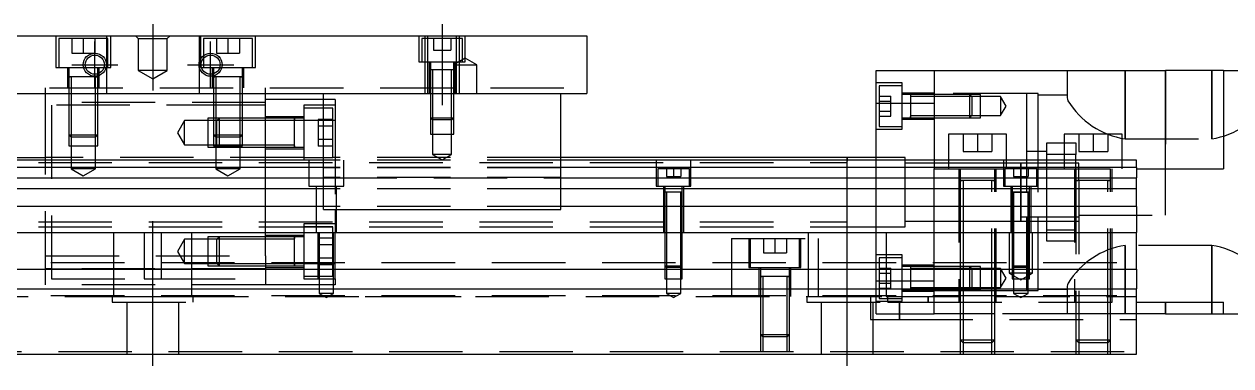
# Model space of a CAD drawing. Extents: x -15 to 549, y -265 to 77.
# Drawn here: x 147.8 to 356.3, y -223.6 to -164.6 of the extents above; entities that cross this region are included whole.
import ezdxf

# ---------------------------------------------------------------- set-up
doc = ezdxf.new("R2010")
doc.units = 0
doc.linetypes.add('CENTER', pattern=[50.8, 31.75, -6.35, 6.35, -6.35])
doc.linetypes.add('DASHED', pattern=[19.05, 12.7, -6.35])
doc.layers.get('0').update_dxf_attribs({"linetype": 'CONTINUOUS'})
doc.layers.add('CENTER', color=1, linetype='CENTER')

msp = doc.modelspace()

# ---------------------------------------------------------------- linework, layer by layer
at = {"color": 7, "linetype": 'CONTINUOUS'}
for p, q in [((95, -166.61), (245, -166.61)), ((245, -166.61), (245, -176.61)), ((222.000006, -172.51), (217.999994, -172.51)), ((222.000006, -172.51), (217.999994, -172.51)), ((295, -178.28029), (295, -172.61)), ((295, -172.61), (305, -172.61)), ((305, -172.61), (345, -172.61)), ((305, -172.61), (305, -188.11)), ((345, -189.61), (345, -172.61)), ((355, -172.61), (345, -172.61)), ((355, -172.61), (355, -189.61)), ((355, -172.61), (369, -172.61)), ((95, -176.61), (245, -176.61)), ((151.5, -188.11), (151.5, -176.61)), ((189.5, -188.11), (189.5, -176.61)), ((199.5, -196.61), (199.5, -176.61)), ((240.5, -196.61), (240.5, -176.61)), ((199.5, -177.61), (189.5, -177.61)), ((295, -188.11), (295, -178.28029)), ((295, -178.28029), (305, -178.28029)), ((317.5, -183.61), (307.5, -183.61)), ((307.5, -183.61), (307.5, -188.11)), ((317.5, -188.11), (317.5, -183.61)), ((337.5, -183.61), (327.5, -183.61)), ((327.5, -183.61), (327.5, -188.11)), ((337.5, -188.11), (337.5, -183.61)), ((140.5, -187.61), (151.5, -187.61)), ((290.005, -187.61), (240.5, -187.61)), ((295, -187.61), (289.995, -187.61)), ((290, -193.61), (290, -187.609994)), ((290, -199.610006), (290, -187.609994)), ((290, -188.108756), (290, -187.61)), ((199.5, -188.11), (140.5, -188.11)), ((199.5, -189.362272), (140.5, -189.362272)), ((340, -188.11), (240.5, -188.11)), ((340, -189.362272), (240.5, -189.362272)), ((290, -198.735), (290, -188.485)), ((320, -193.61), (320, -188.609994)), ((320, -198.610006), (320, -188.609994)), ((320, -189.36), (320, -189.61)), ((321, -189.36), (320, -189.36)), ((324.5, -189.36), (321, -189.36)), ((327.5, -189.36), (324.5, -189.36)), ((329.5, -189.36), (327.5, -189.36)), ((340, -189.362272), (340, -188.11)), ((340, -189.362272), (340, -191.13668)), ((340, -189.61), (355, -189.61)), ((140.5, -191.13668), (199.5, -191.13668)), ((240.5, -191.13668), (340, -191.13668)), ((320, -190.91), (320, -192.61)), ((340, -193.033076), (340, -191.13668)), ((199.5, -193.033076), (140.5, -193.033076)), ((340, -193.033076), (240.5, -193.033076)), ((340, -196.087372), (340, -193.033076)), ((199.5, -196.087372), (140.5, -196.087372)), ((199.5, -196.61), (240.5, -196.61)), ((340, -196.087372), (240.5, -196.087372)), ((320, -197.86), (330, -197.86)), ((340, -196.087372), (340, -200.61)), ((290, -199.610006), (290, -198.735)), ((0, -200.61), (340, -200.61)), ((340, -206.91), (340, -200.61)), ((0, -206.91), (340, -206.91)), ((340, -206.91), (340, -210.31)), ((0, -210.31), (340, -210.31)), ((340, -221.61), (340, -210.31)), ((340, -212.61), (355, -212.61)), ((345, -214.61), (345, -212.61)), ((355, -214.61), (355, -212.61)), ((345, -214.61), (340, -214.61)), ((345, -214.61), (355, -214.61)), ((355, -214.61), (369, -214.61)), ((0, -221.61), (340, -221.61))]:
    msp.add_line(p, q, dxfattribs=at)
at = {"color": 3, "linetype": 'DASHED'}
for p, q in [((153.25, -166.61), (153.25, -172.11)), ((162, -166.61), (162, -176.61)), ((162.75, -172.11), (162.75, -166.61)), ((167.5, -167.11), (167, -166.61)), ((172.5, -167.11), (173, -166.61)), ((178, -166.61), (178, -176.61)), ((178.25, -166.61), (178.25, -172.11)), ((187.75, -172.11), (187.75, -166.61)), ((216, -166.61), (216, -171.11)), ((217.000006, -166.61), (217.000006, -167.11)), ((217.5, -166.61), (217.5, -176.61)), ((222.5, -176.61), (222.5, -166.61)), ((222.999994, -167.11), (222.999994, -166.61)), ((224, -171.11), (224, -166.61)), ((162.25, -167.11), (153.75, -167.11)), ((153.75, -167.11), (153.75, -172.11)), ((156, -167.11), (156, -169.61)), ((158, -167.11), (158, -169.61)), ((160, -167.11), (160, -169.61)), ((162.25, -172.11), (162.25, -167.11)), ((167.5, -167.11), (167.5, -172.61)), ((167.5, -167.11), (172.5, -167.11)), ((172.5, -172.61), (172.5, -167.11)), ((187.25, -167.11), (178.75, -167.11)), ((178.75, -167.11), (178.75, -170.04875)), ((181, -167.11), (181, -169.61)), ((183, -167.11), (183, -169.61)), ((185, -167.11), (185, -169.61)), ((187.25, -172.11), (187.25, -167.11)), ((223.5, -167.11), (216.5, -167.11)), ((216.5, -167.11), (216.5, -171.11)), ((217.000006, -167.11), (217.000006, -171.11)), ((218.5, -167.11), (218.5, -169.11)), ((220, -167.11), (220, -169.11)), ((221.5, -167.11), (221.5, -169.11)), ((222.999994, -171.11), (222.999994, -167.11)), ((223.5, -171.11), (223.5, -167.11)), ((156, -169.61), (158, -169.61)), ((158, -169.61), (160, -169.61)), ((178.75, -170.04875), (178.75, -170.532968)), ((178.75, -170.532968), (178.75, -172.11)), ((181, -169.61), (183, -169.61)), ((183, -169.61), (185, -169.61)), ((218.5, -169.11), (220, -169.11)), ((220, -169.11), (221.5, -169.11)), ((224, -170.4553), (222, -171.61)), ((226, -171.61), (224, -170.4553)), ((153.25, -172.11), (162.75, -172.11)), ((155.25, -172.11), (155.25, -175.61)), ((155.5, -172.11), (155.5, -173.71)), ((160.5, -173.182418), (160.5, -172.11)), ((160.75, -175.61), (160.75, -172.11)), ((167.5, -172.61), (170, -174.053376)), ((172.5, -172.61), (167.5, -172.61)), ((170, -174.053376), (172.5, -172.61)), ((178.25, -172.11), (187.75, -172.11)), ((180.25, -172.11), (180.25, -175.61)), ((180.5, -172.11), (180.5, -173.182418)), ((185.5, -173.71), (185.5, -172.11)), ((185.75, -175.61), (185.75, -172.11)), ((216, -171.11), (224, -171.11)), ((217.000006, -171.11), (217.000006, -176.61)), ((217.75, -171.11), (217.75, -176.61)), ((218, -171.11), (218, -172.51)), ((218, -172.505), (218, -172.51)), ((218.216708, -172.51), (218, -172.51)), ((218, -172.51), (218, -176.61)), ((218, -172.51), (218, -172.515)), ((221.783332, -172.51), (218.216708, -172.51)), ((218.35, -172.51), (218.35, -176.61)), ((221.65, -176.61), (221.65, -172.51)), ((222, -172.51), (221.783332, -172.51)), ((222, -172.51), (222, -171.11)), ((222, -171.61), (226, -171.61)), ((222, -172.51), (222, -172.505)), ((222, -176.61), (222, -172.51)), ((222, -172.515), (222, -172.51)), ((222.25, -176.61), (222.25, -171.11)), ((222.999994, -176.61), (222.999994, -171.11)), ((226, -176.61), (226, -171.61)), ((328, -172.61), (328, -177.344622)), ((338, -184.414212), (338, -172.61)), ((338, -172.61), (338, -184.414212)), ((345, -172.61), (345, -189.61)), ((353, -172.61), (353, -184.414212)), ((353, -184.414212), (353, -172.61)), ((160.500006, -173.71), (155.499994, -173.71)), ((160.500006, -173.71), (155.499994, -173.71)), ((155.5, -173.705), (155.5, -173.71)), ((155.5, -173.71), (155.757448, -173.71)), ((155.757468, -173.71), (155.5, -173.71)), ((155.5, -173.71), (155.5, -173.715)), ((155.5, -173.71), (155.5, -175.61)), ((160.013852, -173.71), (155.757468, -173.71)), ((155.9, -173.71), (155.9, -175.61)), ((160.242552, -173.71), (160.013852, -173.71)), ((160.1, -175.61), (160.1, -173.71)), ((160.5, -173.71), (160.242552, -173.71)), ((160.242602, -173.71), (160.5, -173.71)), ((160.5, -173.546492), (160.5, -173.182418)), ((160.5, -173.71), (160.5, -173.546492)), ((160.5, -173.71), (160.5, -173.705)), ((160.5, -173.715), (160.5, -173.71)), ((160.5, -175.61), (160.5, -173.71)), ((185.500006, -173.71), (180.499994, -173.71)), ((185.500006, -173.71), (180.499994, -173.71)), ((185.500006, -173.71), (180.499994, -173.71)), ((180.5, -173.182418), (180.5, -173.546492)), ((180.5, -173.546492), (180.5, -173.71)), ((180.5, -173.705), (180.5, -173.71)), ((180.5, -173.71), (180.757448, -173.71)), ((180.757468, -173.71), (180.5, -173.71)), ((180.5, -173.71), (180.5, -173.715)), ((180.5, -173.71), (180.5, -175.61)), ((185.242552, -173.71), (180.757468, -173.71)), ((180.9, -173.71), (180.9, -175.61)), ((185.1, -175.61), (185.1, -173.71)), ((185.5, -173.71), (185.242552, -173.71)), ((185.242602, -173.71), (185.5, -173.71)), ((185.5, -173.71), (185.5, -173.705)), ((185.5, -173.715), (185.5, -173.71)), ((185.5, -175.61), (185.5, -173.71)), ((299.5, -174.760758), (295, -174.760758)), ((299.5, -182.760758), (299.5, -174.760758)), ((95, -175.61), (245, -175.61)), ((151.5, -176.61), (151.5, -175.61)), ((155.5, -175.61), (155.5, -183.71)), ((155.500006, -175.61), (155.500006, -183.71)), ((155.9, -175.61), (155.9, -184.11)), ((160.1, -184.11), (160.1, -175.61)), ((160.499994, -183.71), (160.499994, -175.61)), ((160.5, -183.71), (160.5, -175.61)), ((180.5, -175.61), (180.5, -183.71)), ((180.500006, -175.61), (180.500006, -183.71)), ((180.9, -175.61), (180.9, -184.11)), ((185.1, -176.61), (185.1, -175.61)), ((185.1, -184.11), (185.1, -176.61)), ((185.499994, -176.61), (185.499994, -175.61)), ((185.499994, -183.710006), (185.499994, -176.61)), ((185.5, -176.61), (185.5, -175.61)), ((185.5, -183.71), (185.5, -176.61)), ((189.5, -176.61), (189.5, -175.61)), ((218, -176.61), (218, -180.76)), ((218.000006, -176.61), (218.000002, -180.76)), ((218.35, -176.61), (218.35, -181.11)), ((221.65, -181.11), (221.65, -176.61)), ((221.999998, -180.76), (221.999994, -176.61)), ((222, -180.76), (222, -176.61)), ((295.5, -175.260758), (295.5, -178.760758)), ((299.5, -175.260758), (295.5, -175.260758)), ((295.5, -177.028706), (297.5, -177.028706)), ((297.5, -177.894732), (297.5, -177.028706)), ((305, -176.510758), (299.5, -176.510758)), ((300.9, -176.760758), (299.5, -176.760758)), ((300.9, -176.760758), (300.895, -176.760758)), ((300.9, -176.760752), (300.9, -180.760762)), ((300.9, -176.760752), (300.9, -177.110758)), ((300.9, -176.760758), (300.9, -176.977426)), ((305, -176.760758), (300.9, -176.760758)), ((300.905, -176.760758), (300.9, -176.760758)), ((300.9, -176.977426), (300.9, -178.760758)), ((300.9, -177.110758), (300.9, -178.627714)), ((305, -177.110758), (300.9, -177.110758)), ((321, -176.61), (305, -176.61)), ((311.15, -176.760758), (305, -176.760758)), ((311.15, -176.76076), (305, -176.760762)), ((311.5, -177.110758), (305, -177.110758)), ((311.15, -178.760758), (311.15, -176.760758)), ((311.5, -177.110758), (311.15, -176.760758)), ((313, -176.760762), (311.15, -176.76076)), ((311.5, -177.110758), (311.5, -178.760758)), ((313, -177.110758), (311.5, -177.110758)), ((313, -180.760752), (313, -176.760762)), ((316.5, -177.110758), (313, -177.110758)), ((316.5, -177.110758), (316.5, -180.410758)), ((317.452628, -178.760758), (316.5, -177.110758)), ((321, -188.11), (321, -176.61)), ((323, -176.61), (321, -176.61)), ((323, -188.11), (323, -176.61)), ((328, -176.86), (323, -176.86)), ((189.5, -178.11), (151.5, -178.11)), ((152.5, -178.61), (152.5, -206.91)), ((185.1, -178.61), (152.5, -178.61)), ((185.5, -178.61), (185.1, -178.61)), ((189.5, -178.61), (185.5, -178.61)), ((196.1, -178.61), (196.1, -188.11)), ((201.5, -178.61), (196.1, -178.61)), ((196.65, -179.11), (196.1, -179.11)), ((197, -179.11), (196.65, -179.11)), ((201.1, -179.11), (197, -179.11)), ((201.5, -177.61), (199.5, -177.61)), ((201.1, -187.61), (201.1, -179.11)), ((201.5, -177.61), (201.5, -181.240684)), ((295.5, -177.894732), (297.5, -177.894732)), ((295.5, -178.760758), (295.5, -182.260758)), ((297.5, -179.626782), (297.5, -177.894732)), ((300.9, -178.627714), (300.9, -178.893802)), ((300.9, -178.760758), (300.9, -180.760762)), ((300.9, -178.760758), (300.9, -180.54405)), ((300.9, -178.893802), (300.9, -180.410758)), ((311.15, -180.760758), (311.15, -178.760758)), ((311.5, -178.760758), (311.5, -180.410758)), ((316.5, -180.410758), (317.452628, -178.760758)), ((328, -177.344622), (328.03311, -177.566202)), ((328.03311, -177.566202), (328.13006, -177.82654)), ((175.5, -181.26), (174.287564, -183.36)), ((175.5, -185.46), (175.5, -181.26)), ((179.5, -181.26), (175.5, -181.26)), ((181.5, -180.860002), (179.5, -180.860006)), ((179.5, -180.860006), (179.5, -185.859994)), ((181.1, -181.26), (179.5, -181.26)), ((181.5, -180.86), (181.1, -181.26)), ((181.1, -185.46), (181.1, -181.26)), ((185.1, -181.26), (181.1, -181.26)), ((181.5, -180.86), (181.5, -185.86)), ((185.1, -180.86), (181.5, -180.86)), ((185.1, -180.860006), (181.5, -180.860002)), ((185.5, -180.86), (185.1, -180.86)), ((185.5, -180.860006), (185.1, -180.860006)), ((185.5, -181.26), (185.1, -181.26)), ((189.5, -180.86), (185.5, -180.86)), ((189.5, -180.860006), (185.5, -180.860006)), ((189.5, -181.26), (185.5, -181.26)), ((196.1, -180.61), (189.5, -180.61)), ((193.000006, -180.86), (189.5, -180.86)), ((193.000006, -181.240684), (189.5, -181.240684)), ((193.000006, -181.26), (189.5, -181.26)), ((193.1, -180.86), (193.000006, -180.86)), ((196.999994, -181.240684), (193.000006, -181.240684)), ((194.5, -181.26), (193.000006, -181.26)), ((193.35, -180.86), (193.1, -180.86)), ((194.505, -180.86), (193.35, -180.86)), ((196.1, -180.86), (194.495, -180.86)), ((194.5, -183.36), (194.5, -180.859994)), ((194.5, -185.860006), (194.5, -180.859994)), ((194.5, -181.11), (194.5, -180.859994)), ((194.5, -180.86), (194.5, -181.117448)), ((194.5, -181.10953), (194.5, -180.86)), ((194.5, -181.10953), (194.5, -180.86)), ((194.5, -183.159974), (194.5, -181.10953)), ((194.5, -181.26), (194.5, -181.11)), ((194.5, -183.61), (194.5, -181.26)), ((201.5, -181.240684), (196.999994, -181.240684)), ((198.6, -181.050598), (198.6, -182.2053)), ((201.1, -181.050598), (198.6, -181.050598)), ((201.5, -181.240684), (201.5, -196.61)), ((218, -180.76), (222, -180.76)), ((218, -180.76), (218.35, -181.11)), ((218.000002, -180.76), (218.000006, -183.61)), ((221.65, -181.11), (218.35, -181.11)), ((218.35, -181.11), (218.35, -183.61)), ((221.65, -181.11), (222, -180.76)), ((221.65, -183.61), (221.65, -181.11)), ((221.999994, -183.61), (221.999998, -180.76)), ((295.5, -179.626782), (297.5, -179.626782)), ((295.5, -180.492808), (297.5, -180.492808)), ((297.5, -180.492808), (297.5, -179.626782)), ((299.5, -180.760758), (300.905, -180.760758)), ((299.5, -181.010758), (305, -181.010758)), ((300.895, -180.760758), (305, -180.760758)), ((300.9, -180.410758), (300.9, -180.760762)), ((300.9, -180.410758), (305, -180.410758)), ((300.9, -180.54405), (300.9, -180.760758)), ((300.9, -180.54405), (300.9, -180.760758)), ((300.9, -180.760758), (300.9, -180.54409)), ((305, -180.410758), (311.5, -180.410758)), ((305, -180.760752), (311.15, -180.760756)), ((305, -180.760758), (311.15, -180.760758)), ((311.15, -180.760758), (311.5, -180.410758)), ((311.15, -180.760756), (313, -180.760752)), ((311.5, -180.410758), (313, -180.410758)), ((313, -180.410758), (316.5, -180.410758)), ((174.287564, -183.36), (175.5, -185.46)), ((194.5, -183.56002), (194.5, -183.159974)), ((201.1, -182.2053), (198.6, -182.2053)), ((198.6, -182.2053), (198.6, -184.5147)), ((295, -182.760758), (299.5, -182.760758)), ((295.5, -182.260758), (299.5, -182.260758)), ((155.5, -183.71), (160.5, -183.71)), ((155.5, -183.71), (155.9, -184.11)), ((155.500006, -183.71), (155.500006, -185.61)), ((160.1, -184.11), (155.9, -184.11)), ((155.9, -184.11), (155.9, -185.61)), ((160.1, -184.11), (160.5, -183.71)), ((160.1, -185.61), (160.1, -184.11)), ((160.499994, -185.61), (160.499994, -183.71)), ((175.5, -185.46), (179.5, -185.46)), ((179.5, -185.46), (181.1, -185.46)), ((180.5, -183.71), (185.5, -183.71)), ((180.5, -183.71), (180.9, -184.11)), ((180.500006, -183.71), (180.500006, -185.61)), ((185.1, -184.11), (180.9, -184.11)), ((180.9, -184.11), (180.9, -185.61)), ((181.1, -185.46), (189.5, -185.46)), ((181.1, -185.46), (181.5, -185.86)), ((181.1, -185.46), (189.5, -185.46)), ((185.1, -184.11), (185.5, -183.71)), ((185.1, -185.61), (185.1, -184.11)), ((185.499994, -185.61), (185.499994, -183.710006)), ((189.5, -185.46), (194.5, -185.46)), ((194.5, -185.602552), (194.5, -183.56002)), ((194.5, -185.46), (194.5, -183.61)), ((194.5, -185.860006), (194.5, -185.46)), ((198.6, -184.5147), (198.6, -185.669402)), ((201.1, -184.5147), (198.6, -184.5147)), ((218.000006, -183.61), (221.999994, -183.61)), ((218.35, -183.61), (218.35, -187.11)), ((221.65, -187.11), (221.65, -183.61)), ((310, -183.61), (310, -186.61)), ((312.5, -183.61), (312.5, -186.61)), ((315, -183.61), (315, -186.61)), ((324.5, -185.11), (327.5, -185.11)), ((324.5, -187.11), (324.5, -185.11)), ((327.5, -185.11), (329.5, -185.11)), ((329.5, -185.11), (329.5, -187.11)), ((330, -183.61), (330, -186.61)), ((332.5, -183.61), (332.5, -186.61)), ((335, -183.61), (335, -186.61)), ((338, -184.414212), (353, -184.414212)), ((196.1, -187.61), (151.5, -187.61)), ((155.500006, -185.61), (160.499994, -185.61)), ((155.9, -185.61), (155.9, -189.61)), ((160.1, -189.61), (160.1, -185.61)), ((179.5, -185.859994), (181.5, -185.859994)), ((180.500006, -185.61), (185.499994, -185.61)), ((180.9, -185.61), (180.9, -189.61)), ((181.5, -185.859994), (189.5, -185.859994)), ((181.5, -185.86), (189.5, -185.86)), ((185.1, -189.61), (185.1, -185.61)), ((189.5, -185.86), (194.505, -185.86)), ((189.5, -186.11), (196.1, -186.11)), ((194.495, -185.86), (196.1, -185.86)), ((194.5, -185.86), (194.5, -185.602552)), ((194.5, -185.602602), (194.5, -185.86)), ((196.1, -187.61), (201.1, -187.61)), ((201.1, -185.669402), (198.6, -185.669402)), ((201.5, -187.61), (201.1, -187.61)), ((240.5, -187.61), (201.5, -187.61)), ((221.65, -187.11), (218.35, -187.11)), ((218.35, -187.11), (220, -188.062628)), ((220, -188.062628), (221.65, -187.11)), ((290, -187.61), (290, -188.284782)), ((300, -187.61), (295, -187.61)), ((300, -188.11), (300, -187.61)), ((310, -186.61), (312.5, -186.61)), ((312.5, -186.61), (315, -186.61)), ((324.5, -186.61), (321, -186.61)), ((327.5, -187.11), (324.5, -187.11)), ((324.5, -188.11), (324.5, -187.11)), ((329.5, -187.11), (327.5, -187.11)), ((329.5, -188.11), (329.5, -187.11)), ((330, -186.61), (332.5, -186.61)), ((332.5, -186.61), (335, -186.61)), ((55, -188.485), (290, -188.485)), ((151.5, -209.61), (151.5, -188.11)), ((160.1, -189.61), (155.9, -189.61)), ((155.9, -189.61), (158, -190.822436)), ((158, -190.822436), (160.1, -189.61)), ((185.1, -189.61), (180.9, -189.61)), ((180.9, -189.61), (183, -190.822436)), ((183, -190.822436), (185.1, -189.61)), ((189.5, -200.61), (189.5, -188.11)), ((197, -188.11), (197, -192.61)), ((240.5, -188.11), (199.5, -188.11)), ((240.5, -189.362272), (199.5, -189.362272)), ((240.5, -189.407056), (199.5, -189.407056)), ((203, -192.61), (203, -188.11)), ((257, -188.11), (257, -192.61)), ((262.75, -189.61), (257.25, -189.61)), ((257.25, -189.61), (257.25, -192.61)), ((258.75, -189.61), (258.75, -190.91)), ((260, -189.61), (260, -190.91)), ((261.25, -189.61), (261.25, -190.91)), ((262.75, -192.61), (262.75, -189.61)), ((263, -192.61), (263, -188.11)), ((290, -193.409962), (290, -188.108756)), ((295, -200.61), (295, -188.11)), ((300, -193.61), (300, -188.11)), ((305, -188.61), (300, -188.61)), ((305, -188.11), (305, -189.61)), ((307.5, -188.61), (305, -188.61)), ((305, -189.61), (317.25, -189.61)), ((305, -200.61), (305, -189.61)), ((307.5, -188.11), (307.5, -189.61)), ((317.5, -188.61), (307.5, -188.61)), ((309.25, -189.61), (309.25, -212.61)), ((309.5, -189.61), (309.5, -191.61)), ((315.5, -191.61), (315.5, -189.61)), ((315.75, -212.61), (315.75, -189.61)), ((317, -188.11), (317, -192.61)), ((322.75, -189.61), (317.25, -189.61)), ((317.25, -189.61), (317.25, -192.61)), ((317.5, -189.61), (317.5, -188.11)), ((320.005, -188.61), (317.5, -188.61)), ((318.75, -189.61), (318.75, -190.91)), ((321, -188.61), (319.995, -188.61)), ((320, -188.61), (320, -189.174922)), ((320, -189.17491), (320, -188.61)), ((320, -189.174922), (320, -189.5097)), ((320, -189.61), (320, -190.91)), ((321, -189.61), (321, -188.11)), ((324.5, -188.61), (321, -188.61)), ((321, -192.61), (321, -189.61)), ((321.25, -189.61), (321.25, -190.91)), ((322.75, -189.61), (340, -189.61)), ((322.75, -192.61), (322.75, -189.61)), ((323, -192.61), (323, -188.11)), ((324.5, -189.61), (324.5, -188.11)), ((327.5, -188.61), (324.5, -188.61)), ((324.5, -200.11), (324.5, -189.61)), ((327.5, -188.11), (327.5, -189.61)), ((329.5, -188.61), (327.5, -188.61)), ((329.25, -189.61), (329.25, -212.61)), ((329.5, -189.61), (329.5, -188.11)), ((330, -188.61), (329.5, -188.61)), ((330, -189.36), (329.5, -189.36)), ((329.5, -189.61), (329.5, -191.61)), ((330, -189.61), (330, -188.61)), ((330, -191.61), (330, -189.61)), ((335.5, -191.61), (335.5, -189.61)), ((335.75, -212.61), (335.75, -189.61)), ((337.5, -189.61), (337.5, -188.11)), ((345, -197.61), (345, -189.61)), ((240.5, -191.11), (199.5, -191.11)), ((199.5, -191.13668), (240.5, -191.13668)), ((258.75, -190.91), (260, -190.91)), ((260, -190.91), (261.25, -190.91)), ((315.500006, -191.61), (309.499994, -191.61)), ((315.500006, -191.61), (309.499994, -191.61)), ((315.500006, -191.61), (309.499994, -191.61)), ((309.5, -191.605), (309.5, -191.61)), ((309.5, -191.61), (309.84965, -191.61)), ((309.849602, -191.61), (309.5, -191.61)), ((309.5, -191.61), (309.5, -191.615)), ((309.5, -191.61), (309.5, -200.61)), ((315.15035, -191.61), (309.849602, -191.61)), ((310, -191.61), (310, -200.61)), ((315, -212.61), (315, -191.61)), ((315.150204, -191.61), (315.5, -191.61)), ((315.5, -191.61), (315.15035, -191.61)), ((315.5, -191.61), (315.5, -191.605)), ((315.5, -191.615), (315.5, -191.61)), ((315.5, -212.61), (315.5, -191.61)), ((318.75, -190.91), (320, -190.91)), ((320, -190.91), (321.25, -190.91)), ((320, -191.00963), (320, -192.609882)), ((335.500006, -191.61), (329.499994, -191.61)), ((335.500006, -191.61), (329.499994, -191.61)), ((329.5, -191.605), (329.5, -191.61)), ((329.5, -191.61), (329.84965, -191.61)), ((329.849602, -191.61), (329.5, -191.61)), ((329.5, -191.61), (329.5, -212.61)), ((329.5, -191.61), (329.5, -191.615)), ((335.15035, -191.61), (329.849602, -191.61)), ((330, -191.61), (330, -212.61)), ((335, -212.61), (335, -191.61)), ((335.150204, -191.61), (335.5, -191.61)), ((335.5, -191.61), (335.15035, -191.61)), ((335.5, -191.61), (335.5, -191.605)), ((335.5, -212.61), (335.5, -191.61)), ((335.5, -191.615), (335.5, -191.61)), ((197, -192.61), (203, -192.61)), ((198.25, -192.61), (198.25, -200.61)), ((240.5, -193.033076), (199.5, -193.033076)), ((201.75, -200.61), (201.75, -192.61)), ((257, -192.61), (263, -192.61)), ((258.25, -192.61), (258.25, -200.61)), ((259.998804, -193.61), (258.499994, -193.61)), ((258.5, -192.61), (258.5, -193.61)), ((258.5, -193.605), (258.5, -193.61)), ((258.624678, -193.61), (258.5, -193.61)), ((258.5, -193.61), (258.5, -200.61)), ((258.5, -193.61), (258.5, -193.615)), ((259.998804, -193.61), (258.624678, -193.61)), ((258.75, -193.61), (258.75, -200.61)), ((261.500006, -193.61), (259.998804, -193.61)), ((261.37533, -193.61), (259.998804, -193.61)), ((261.25, -200.61), (261.25, -193.61)), ((261.5, -193.61), (261.37533, -193.61)), ((261.5, -193.61), (261.5, -192.61)), ((261.5, -193.61), (261.5, -193.605)), ((261.5, -200.61), (261.5, -193.61)), ((261.5, -193.615), (261.5, -193.61)), ((261.75, -200.61), (261.75, -192.61)), ((290, -199.609164), (290, -193.409962)), ((300, -199.61), (300, -193.61)), ((317, -192.61), (323, -192.61)), ((318.25, -192.61), (318.25, -200.61)), ((321.500006, -193.61), (318.499994, -193.61)), ((320, -193.61), (318.499994, -193.61)), ((318.5, -192.61), (318.5, -193.61)), ((318.5, -193.605), (318.5, -193.61)), ((318.5, -193.61), (318.62467, -193.61)), ((318.624678, -193.61), (318.5, -193.61)), ((318.5, -193.61), (318.5, -193.615)), ((318.5, -193.61), (318.5, -200.61)), ((318.62467, -193.61), (321.375392, -193.61)), ((319.998804, -193.61), (318.624678, -193.61)), ((318.75, -193.61), (318.75, -200.61)), ((321.37533, -193.61), (319.998804, -193.61)), ((320, -192.609882), (320, -193.409974)), ((320, -192.61), (320, -193.61)), ((320, -193.409974), (320, -193.61)), ((321.500006, -193.61), (320, -193.61)), ((320, -193.61), (320, -197.86)), ((320, -193.61), (320, -198.045962)), ((321, -193.61), (321, -192.61)), ((321, -210.61), (321, -193.61)), ((321.25, -200.61), (321.25, -193.61)), ((321.5, -193.61), (321.37533, -193.61)), ((321.375392, -193.61), (321.5, -193.61)), ((321.5, -193.61), (321.5, -192.61)), ((321.5, -193.61), (321.5, -193.605)), ((321.5, -193.615), (321.5, -193.61)), ((321.5, -200.61), (321.5, -193.61)), ((321.75, -200.61), (321.75, -192.61)), ((323, -193.61), (323, -192.61)), ((323, -210.61), (323, -193.61)), ((240.5, -196.087372), (199.5, -196.087372)), ((240.5, -196.11), (199.5, -196.11)), ((201.5, -196.61), (201.5, -200.61)), ((320, -198.610006), (320, -197.86)), ((320, -198.61), (320, -198.045962)), ((320, -198.045962), (320, -198.61)), ((330, -197.61), (345, -197.61)), ((55, -198.735), (290, -198.735)), ((55, -199.61), (290, -199.61)), ((196.1, -199.11), (196.1, -208.61)), ((201.5, -199.11), (196.1, -199.11)), ((201.1, -199.61), (196.1, -199.61)), ((201.1, -200.61), (201.1, -199.61)), ((289.995, -199.61), (290, -199.61)), ((290, -199.61), (290, -199.609164)), ((290, -199.61), (295, -199.61)), ((290, -199.61), (290.005, -199.61)), ((295, -199.61), (300, -199.61)), ((300, -198.61), (305, -198.61)), ((305, -198.61), (309.5, -198.61)), ((309.5, -198.61), (310, -198.61)), ((310, -198.61), (320.005, -198.61)), ((319.995, -198.61), (329.5, -198.61)), ((320.005, -198.61), (329.5, -198.61)), ((324.5, -200.11), (329.5, -200.11)), ((324.5, -202.11), (324.5, -200.11)), ((329.5, -198.61), (330, -198.61)), ((163.291796, -211.61), (163.291796, -200.61)), ((168.500006, -200.61), (168.500006, -206.91)), ((171.499994, -206.91), (171.499994, -200.61)), ((175.5, -201.76), (174.287564, -203.86)), ((175.5, -205.96), (175.5, -201.76)), ((179.5, -201.76), (175.5, -201.76)), ((176.708204, -200.61), (176.708204, -211.61)), ((181.5, -201.360002), (179.5, -201.360006)), ((179.5, -201.360006), (179.5, -206.359994)), ((181.1, -201.76), (179.5, -201.76)), ((181.5, -201.36), (181.1, -201.76)), ((181.1, -205.96), (181.1, -201.76)), ((189.5, -201.76), (181.1, -201.76)), ((181.5, -201.36), (181.5, -206.36)), ((189.5, -201.36), (181.5, -201.36)), ((189.5, -201.360006), (181.5, -201.360002)), ((189.5, -204.61), (189.5, -200.61)), ((196.1, -201.11), (189.5, -201.11)), ((194.505, -201.36), (189.5, -201.36)), ((194.5, -201.76), (189.5, -201.76)), ((196.1, -201.36), (194.495, -201.36)), ((194.5, -203.86), (194.5, -201.359994)), ((194.5, -206.360006), (194.5, -201.359994)), ((194.5, -201.76), (194.5, -201.359994)), ((194.5, -201.36), (194.5, -201.617448)), ((194.5, -201.617468), (194.5, -201.36)), ((194.5, -201.617468), (194.5, -201.36)), ((194.5, -203.659974), (194.5, -201.617468)), ((194.5, -205.96), (194.5, -201.76)), ((198.500006, -200.61), (198.500006, -206.91)), ((198.6, -201.550598), (198.6, -202.7053)), ((201.1, -201.550598), (198.6, -201.550598)), ((198.75, -200.61), (198.75, -208.61)), ((201.1, -206.91), (201.1, -200.61)), ((201.25, -208.61), (201.25, -200.61)), ((201.499994, -206.91), (201.499994, -200.61)), ((258.5, -200.61), (258.5, -206.36)), ((258.500006, -200.61), (258.500002, -206.36)), ((258.75, -200.61), (258.75, -206.61)), ((261.25, -206.61), (261.25, -200.61)), ((261.499998, -206.36), (261.499994, -200.61)), ((261.5, -206.36), (261.5, -200.61)), ((270, -201.61), (285, -201.61)), ((270, -201.61), (270, -206.91)), ((273, -201.61), (273, -206.61)), ((273.25, -201.61), (273.25, -206.61)), ((275.5, -201.61), (275.5, -204.11)), ((277.5, -201.61), (277.5, -204.11)), ((279.5, -201.61), (279.5, -204.11)), ((281.75, -206.61), (281.75, -201.61)), ((282, -206.61), (282, -201.61)), ((283.291796, -211.61), (283.291796, -200.61)), ((285, -201.61), (285, -206.91)), ((295, -206.91), (295, -200.61)), ((296.708204, -200.61), (296.708204, -211.61)), ((305, -206.91), (305, -200.61)), ((309.5, -200.61), (309.5, -206.91)), ((310, -200.61), (310, -206.91)), ((318, -200.61), (318, -207.61)), ((318.5, -200.61), (318.5, -206.36)), ((318.500006, -200.61), (318.500006, -206.360006)), ((318.75, -200.61), (318.75, -206.61)), ((321.25, -206.61), (321.25, -200.61)), ((321.499994, -206.360006), (321.499994, -200.61)), ((321.5, -206.36), (321.5, -200.61)), ((322, -207.61), (322, -200.61)), ((329.5, -202.11), (324.5, -202.11)), ((174.287564, -203.86), (175.5, -205.96)), ((194.5, -206.102552), (194.5, -203.659974)), ((201.1, -202.7053), (198.6, -202.7053)), ((198.6, -202.7053), (198.6, -205.0147)), ((275.5, -204.11), (277.5, -204.11)), ((277.5, -204.11), (279.5, -204.11)), ((353, -202.805788), (338, -202.805788)), ((338, -214.61), (338, -202.805788)), ((338, -202.805788), (338, -212.61)), ((353, -202.805788), (353, -214.61)), ((353, -212.61), (353, -202.805788)), ((0, -205.76), (340, -205.76)), ((151.5, -204.61), (189.5, -204.61)), ((175.5, -205.96), (179.5, -205.96)), ((179.5, -205.96), (181.1, -205.96)), ((179.5, -206.359994), (181.5, -206.359998)), ((181.1, -205.96), (189.5, -205.96)), ((181.1, -205.96), (181.5, -206.36)), ((181.5, -206.359998), (189.5, -206.359994)), ((181.5, -206.36), (189.5, -206.36)), ((189.5, -204.61), (189.5, -206.91)), ((189.5, -205.96), (194.5, -205.96)), ((198.500006, -205.979316), (189.5, -205.979316)), ((189.5, -206.36), (194.5, -206.36)), ((194.495, -206.36), (194.5, -206.36)), ((194.5, -206.360006), (194.5, -205.96)), ((194.5, -206.36), (194.5, -206.102552)), ((194.5, -206.102602), (194.5, -206.36)), ((194.5, -206.36), (196.1, -206.36)), ((194.5, -206.36), (194.505, -206.36)), ((201.5, -205.979316), (198.500006, -205.979316)), ((201.1, -205.0147), (198.6, -205.0147)), ((198.6, -205.0147), (198.6, -206.169402)), ((201.1, -206.169402), (198.6, -206.169402)), ((258.5, -206.36), (261.5, -206.36)), ((258.5, -206.36), (258.75, -206.61)), ((258.500002, -206.36), (258.500006, -206.91)), ((261.25, -206.61), (261.5, -206.36)), ((261.499994, -206.91), (261.499998, -206.36)), ((299.5, -204.459242), (295, -204.459242)), ((295.5, -204.959242), (295.5, -206.91)), ((299.5, -204.959242), (295.5, -204.959242)), ((299.5, -212.459242), (299.5, -204.459242)), ((305, -206.209242), (299.5, -206.209242)), ((318.5, -206.36), (321.5, -206.36)), ((318.5, -206.36), (318.75, -206.61)), ((318.500006, -206.360006), (318.500006, -206.91)), ((321.25, -206.61), (321.5, -206.36)), ((321.499994, -206.91), (321.499994, -206.360006)), ((151.5, -206.885918), (189.5, -206.885918)), ((152.5, -206.885918), (151.5, -206.885918)), ((189.5, -206.885918), (152.5, -206.885918)), ((152.5, -206.91), (152.5, -208.61)), ((168.500006, -206.91), (168.500006, -208.61)), ((171.499994, -208.61), (171.499994, -206.91)), ((189.5, -206.61), (196.1, -206.61)), ((189.5, -206.91), (189.5, -209.61)), ((196.1, -208.11), (198.500006, -208.11)), ((198.500006, -206.91), (198.500006, -208.61)), ((198.500006, -208.11), (201.1, -208.11)), ((201.1, -208.11), (201.1, -206.91)), ((201.499994, -208.61), (201.499994, -206.91)), ((258.500006, -206.91), (258.500006, -208.61)), ((261.25, -206.61), (258.75, -206.61)), ((258.75, -206.61), (258.75, -208.61)), ((261.25, -208.61), (261.25, -206.61)), ((261.499994, -208.61), (261.499994, -206.91)), ((270, -206.91), (270, -210.31)), ((273, -206.61), (282, -206.61)), ((274.75, -206.61), (274.75, -211.61)), ((280.000006, -208.21), (274.999994, -208.21)), ((280.000006, -208.21), (274.999994, -208.21)), ((275, -206.61), (275, -206.91)), ((275, -206.91), (275, -208.21)), ((275, -208.205), (275, -208.21)), ((275, -208.21), (275.257448, -208.21)), ((275.257468, -208.21), (275, -208.21)), ((275, -208.21), (275, -210.31)), ((275, -208.21), (275, -208.215)), ((279.742552, -208.21), (275.257468, -208.21)), ((275.4, -208.21), (275.4, -210.31)), ((279.6, -210.31), (279.6, -208.21)), ((280, -208.21), (279.742552, -208.21)), ((279.742602, -208.21), (280, -208.21)), ((280, -206.91), (280, -206.61)), ((280, -208.21), (280, -206.91)), ((280, -208.21), (280, -208.205)), ((280, -210.31), (280, -208.21)), ((280, -208.215), (280, -208.21)), ((280.25, -211.61), (280.25, -206.61)), ((285, -206.91), (285, -210.31)), ((295, -208.93971), (295, -206.91)), ((295.5, -206.727192), (297.5, -206.727192)), ((295.5, -206.91), (295.5, -208.459242)), ((295.5, -207.593218), (297.5, -207.593218)), ((295.5, -208.459242), (295.5, -210.31)), ((297.5, -207.593218), (297.5, -206.727192)), ((297.5, -209.325268), (297.5, -207.593218)), ((300.9, -206.459242), (299.5, -206.459242)), ((300.9, -206.459242), (300.895, -206.459242)), ((300.9, -206.459238), (300.9, -206.91)), ((300.9, -206.459242), (300.9, -206.67591)), ((305, -206.459242), (300.9, -206.459242)), ((300.905, -206.459242), (300.9, -206.459242)), ((300.9, -206.67591), (300.9, -206.909676)), ((305, -206.809242), (300.9, -206.809242)), ((300.9, -206.909676), (300.9, -207.044256)), ((300.9, -206.91), (300.9, -207.044252)), ((300.9, -207.044252), (300.9, -208.319196)), ((300.9, -207.044256), (300.9, -208.459242)), ((300.9, -208.319196), (300.9, -208.599288)), ((300.9, -208.459242), (300.9, -209.874302)), ((309.5, -206.459242), (305, -206.459242)), ((309.5, -206.459248), (305, -206.459248)), ((309.5, -206.809242), (305, -206.809242)), ((305, -210.31), (305, -206.91)), ((310, -206.459242), (309.5, -206.459242)), ((310, -206.459248), (309.5, -206.459248)), ((310, -206.809242), (309.5, -206.809242)), ((309.5, -206.91), (309.5, -210.31)), ((311.15, -206.459242), (310, -206.459242)), ((311.15, -206.459244), (310, -206.459248)), ((311.5, -206.809242), (310, -206.809242)), ((310, -206.91), (310, -210.31)), ((311.15, -206.91), (311.15, -206.459242)), ((311.5, -206.809242), (311.15, -206.459242)), ((313, -206.459248), (311.15, -206.459244)), ((311.15, -208.459242), (311.15, -206.91)), ((311.15, -210.31), (311.15, -208.459242)), ((311.5, -206.809242), (311.5, -206.91)), ((313, -206.809242), (311.5, -206.809242)), ((311.5, -206.91), (311.5, -208.459242)), ((311.5, -208.459242), (311.5, -210.109242)), ((313, -206.91), (313, -206.459248)), ((316.5, -206.809242), (313, -206.809242)), ((313, -210.31), (313, -206.91)), ((316.5, -206.809242), (316.5, -210.109242)), ((317.452628, -208.459242), (316.5, -206.809242)), ((316.5, -210.109242), (317.452628, -208.459242)), ((322, -207.61), (318, -207.61)), ((318, -207.61), (320, -208.7647)), ((318.500006, -206.91), (318.500006, -208.61)), ((321.25, -206.61), (318.75, -206.61)), ((318.75, -206.61), (318.75, -208.61)), ((320, -208.7647), (322, -207.61)), ((321.25, -208.61), (321.25, -206.61)), ((321.499994, -208.61), (321.499994, -206.91)), ((189.5, -209.61), (151.5, -209.61)), ((152.5, -208.61), (189.5, -208.61)), ((168.500006, -208.61), (171.499994, -208.61)), ((201.5, -209.61), (189.5, -209.61)), ((196.1, -208.61), (198.500006, -208.61)), ((198.500006, -208.61), (201.499994, -208.61)), ((198.75, -208.61), (198.75, -211.11)), ((201.25, -211.11), (201.25, -208.61)), ((201.5, -208.61), (201.5, -209.61)), ((258.500006, -208.61), (261.499994, -208.61)), ((258.75, -208.61), (258.75, -211.11)), ((261.25, -211.11), (261.25, -208.61)), ((270, -210.31), (270, -211.61)), ((275, -210.31), (275, -211.61)), ((275.4, -210.31), (275.4, -211.61)), ((279.6, -211.61), (279.6, -210.31)), ((280, -211.61), (280, -210.31)), ((285, -210.31), (285, -211.61)), ((295, -210.31), (295, -208.93971)), ((295, -208.93971), (305, -208.93971)), ((295, -211.61), (295, -210.31)), ((295.5, -209.325268), (297.5, -209.325268)), ((295.5, -210.191294), (297.5, -210.191294)), ((295.5, -210.31), (295.5, -211.61)), ((297.5, -210.191294), (297.5, -209.325268)), ((299.5, -210.459242), (300.9, -210.459242)), ((300.895, -210.459242), (300.9, -210.459242)), ((300.9, -208.599288), (300.9, -209.874304)), ((300.9, -209.874302), (300.9, -210.242534)), ((300.9, -209.874304), (300.9, -210.31)), ((300.9, -210.109242), (305, -210.109242)), ((300.9, -210.242534), (300.9, -210.310154)), ((300.9, -210.31), (300.9, -210.459248)), ((300.9, -210.310154), (300.9, -210.459242)), ((300.9, -210.459242), (305, -210.459242)), ((300.9, -210.459242), (300.905, -210.459242)), ((305, -210.109242), (309.5, -210.109242)), ((305, -212.61), (305, -210.31)), ((305, -210.459238), (309.5, -210.459238)), ((305, -210.459242), (309.5, -210.459242)), ((309.5, -210.109242), (310, -210.109242)), ((309.5, -210.31), (309.5, -212.61)), ((309.5, -210.459238), (310, -210.459238)), ((309.5, -210.459242), (310, -210.459242)), ((310, -210.109242), (311.5, -210.109242)), ((310, -210.31), (310, -212.61)), ((310, -210.459238), (311.15, -210.45924)), ((310, -210.459242), (311.15, -210.459242)), ((311.15, -210.459242), (311.15, -210.31)), ((311.15, -210.459242), (311.299242, -210.31)), ((311.15, -210.45924), (313, -210.459238)), ((311.299242, -210.31), (311.5, -210.109242)), ((311.5, -210.109242), (313, -210.109242)), ((313, -210.109242), (316.5, -210.109242)), ((313, -210.459238), (313, -210.31)), ((318.500006, -208.61), (321.499994, -208.61)), ((318.75, -208.61), (318.75, -211.11)), ((321.25, -211.11), (321.25, -208.61)), ((323, -210.36), (328, -210.36)), ((328.04045, -209.62777), (328, -209.875378)), ((328, -209.875378), (328, -214.61)), ((328.157746, -209.335106), (328.04045, -209.62777)), ((0, -211.46), (340, -211.46)), ((116.708204, -211.61), (223.291796, -211.61)), ((163, -211.61), (163, -212.61)), ((163, -212.61), (177, -212.61)), ((163.291796, -211.61), (176.708204, -211.61)), ((165.5, -212.61), (165.5, -221.61)), ((174.5, -221.61), (174.5, -212.61)), ((177, -212.61), (177, -211.61)), ((201.25, -211.11), (198.75, -211.11)), ((198.75, -211.11), (200, -211.831688)), ((200, -211.831688), (201.25, -211.11)), ((206.708204, -211.61), (283.291796, -211.61)), ((261.25, -211.11), (258.75, -211.11)), ((258.75, -211.11), (260, -211.831688)), ((260, -211.831688), (261.25, -211.11)), ((275, -211.61), (275, -218.21)), ((275.000006, -211.61), (275.000006, -218.210006)), ((275.4, -211.61), (275.4, -218.61)), ((279.6, -218.61), (279.6, -211.61)), ((279.999994, -218.210006), (279.999994, -211.61)), ((280, -218.21), (280, -211.61)), ((283, -211.61), (283, -212.61)), ((283, -212.61), (297, -212.61)), ((283.291796, -211.61), (296.708204, -211.61)), ((283.291796, -211.61), (296.708204, -211.61)), ((285.5, -212.61), (285.5, -221.61)), ((294, -211.61), (294, -212.61)), ((294, -212.61), (294, -215.61)), ((294.5, -221.61), (294.5, -212.61)), ((295, -214.61), (295, -211.61)), ((295, -212.459242), (299.5, -212.459242)), ((295.5, -211.61), (295.5, -211.959242)), ((295.5, -211.959242), (299.5, -211.959242)), ((296.708204, -211.61), (340, -211.61)), ((297, -212.61), (297, -211.61)), ((297, -212.61), (304, -212.61)), ((299, -215.61), (299, -212.61)), ((299, -212.61), (299, -214.61)), ((299.5, -210.709242), (305, -210.709242)), ((304, -212.61), (304, -211.61)), ((304, -211.61), (304, -212.61)), ((304, -212.61), (340, -212.61)), ((305, -210.61), (309.5, -210.61)), ((305, -214.61), (305, -212.61)), ((309.5, -210.61), (310, -210.61)), ((309.5, -212.61), (309.5, -219.11)), ((309.500006, -212.61), (309.500006, -219.110006)), ((310, -210.61), (321, -210.61)), ((310, -212.61), (310, -219.61)), ((315, -219.61), (315, -212.61)), ((315.499994, -219.110006), (315.499994, -212.61)), ((315.5, -219.11), (315.5, -212.61)), ((321.25, -211.11), (318.75, -211.11)), ((318.75, -211.11), (320, -211.831688)), ((320, -211.831688), (321.25, -211.11)), ((321, -210.61), (323, -210.61)), ((329.5, -212.61), (329.5, -219.11)), ((329.500006, -212.61), (329.500006, -219.110006)), ((330, -212.61), (330, -219.61)), ((335, -219.61), (335, -212.61)), ((335.499994, -219.110006), (335.499994, -212.61)), ((335.5, -219.11), (335.5, -212.61)), ((338, -212.61), (338, -214.61)), ((345, -212.61), (345, -214.61)), ((353, -214.61), (353, -212.61)), ((295, -214.61), (305, -214.61)), ((299, -214.61), (299, -215.61)), ((309.5, -214.61), (305, -214.61)), ((310, -214.61), (309.5, -214.61)), ((315, -214.61), (310, -214.61)), ((315.5, -214.61), (315, -214.61)), ((329.5, -214.61), (315.5, -214.61)), ((330, -214.61), (329.5, -214.61)), ((335, -214.61), (330, -214.61)), ((335.5, -214.61), (335, -214.61)), ((340, -214.61), (335.5, -214.61)), ((294, -215.61), (299, -215.61)), ((299, -215.61), (340, -215.61)), ((275, -218.21), (280, -218.21)), ((275, -218.21), (275.4, -218.61)), ((275.000006, -218.210006), (275.000006, -221.11)), ((279.6, -218.61), (275.4, -218.61)), ((275.4, -218.61), (275.4, -221.11)), ((279.6, -218.61), (280, -218.21)), ((279.6, -221.11), (279.6, -218.61)), ((279.999994, -221.11), (279.999994, -218.210006)), ((309.5, -219.11), (315.5, -219.11)), ((309.5, -219.11), (310, -219.61)), ((309.500006, -219.110006), (309.500006, -221.61)), ((315, -219.61), (310, -219.61)), ((310, -219.61), (310, -221.61)), ((315, -219.61), (315.5, -219.11)), ((315, -221.61), (315, -219.61)), ((315.499994, -221.61), (315.499994, -219.110006)), ((329.5, -219.11), (335.5, -219.11)), ((329.5, -219.11), (330, -219.61)), ((329.500006, -219.110006), (329.500006, -221.61)), ((335, -219.61), (330, -219.61)), ((330, -219.61), (330, -221.61)), ((335, -219.61), (335.5, -219.11)), ((335, -221.61), (335, -219.61)), ((335.499994, -221.61), (335.499994, -219.110006)), ((77.499994, -221.11), (340, -221.11))]:
    msp.add_line(p, q, dxfattribs=at)
at = {"color": 3, "linetype": 'CONTINUOUS'}
for centre in [(160, -171.61), (180, -171.61)]:
    msp.add_circle(centre, 2, dxfattribs=at)
at = {"color": 7, "linetype": 'CONTINUOUS'}
for centre in [(160, -171.61), (180, -171.61)]:
    msp.add_circle(centre, 1.65, dxfattribs=at)
at = {"color": 3, "linetype": 'DASHED'}
for centre, radius, start, end in [((340.201275, -170.428539), 14.157848, 211.50258976, 261.05531002), ((350.815867, -170.438484), 14.145367, 278.88236378, 328.22318375), ((340.183807, -216.780381), 14.144196, 98.88176758, 148.23855413), ((350.758198, -216.852636), 14.224613, 31.634421, 80.93236938)]:
    msp.add_arc(centre, radius, start, end, dxfattribs=at)
at = {"layer": 'CENTER', "color": 1, "linetype": 'CENTER'}
for p, q in [((170, -164.61), (170, -176.053376)), ((220, -164.61), (220, -178.61)), ((160, -175.61), (160, -167.61)), ((180, -175.61), (180, -167.61)), ((156, -171.61), (164, -171.61)), ((176, -171.61), (184, -171.61)), ((170, -223.61), (170, -198.61)), ((290, -223.61), (290, -198.61))]:
    msp.add_line(p, q, dxfattribs=at)

doc.saveas('drawing.dxf')
